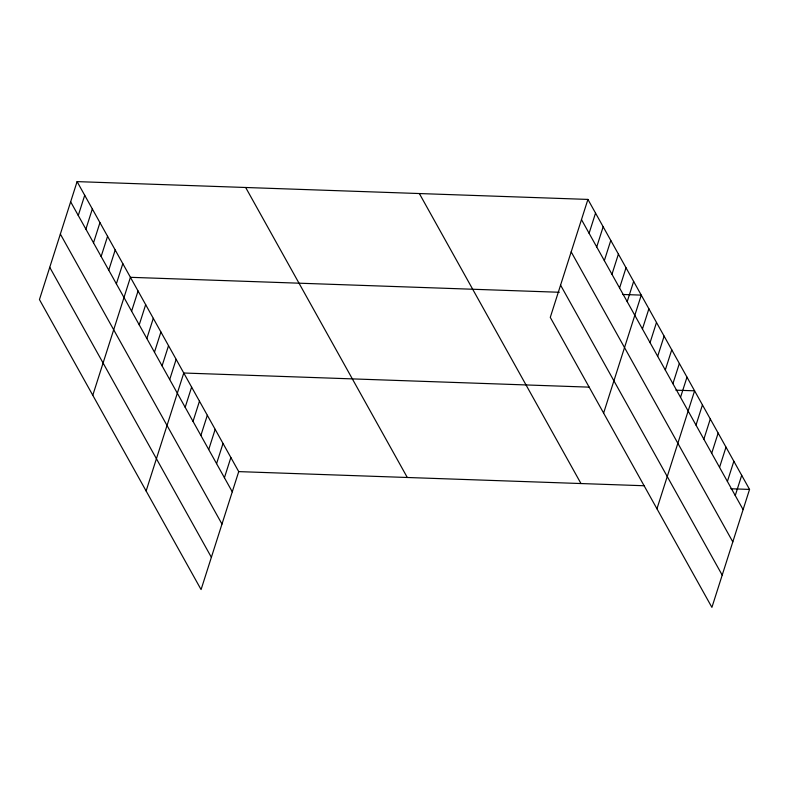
<?xml version="1.0" encoding="UTF-8"?>
<svg xmlns="http://www.w3.org/2000/svg" width="789" height="789" viewBox="0 0 789 789"><rect width="100%" height="100%" fill="white"/><g stroke="black" fill="none" stroke-linecap="round" stroke-linejoin="round"><path stroke-width="1.18" d="M77.095 181.618L39.45 299.583L201.077 589.58L238.722 471.615L77.095 181.618L587.923 199.42L749.55 489.417L711.905 607.382L550.278 317.385L587.923 199.42M78.269 215.486L84.719 195.287M85.893 229.155L92.333 208.957M93.506 242.825L99.956 222.626M101.13 256.504L107.58 236.296M108.754 270.173L115.194 249.975M116.368 283.843L122.818 263.644M92.786 395.279L130.432 277.314L559.312 292.265M131.605 311.182L138.055 290.983M139.229 324.851L145.669 304.653M146.843 338.53L153.293 318.332M154.466 352.2L160.907 332.001M162.08 365.869L168.53 345.671M169.704 379.539L176.154 359.34M146.123 490.985L183.768 373.01L589.235 387.143M185.178 407.302L191.619 387.093M193.029 421.385L199.469 401.187M200.87 435.469L207.32 415.27M208.72 449.552L215.17 429.354M216.571 463.636L223.021 443.438M224.421 477.72L230.871 457.521M589.097 233.288L595.547 213.089M596.721 246.967L603.161 226.768M604.335 260.636L610.785 240.438M611.958 274.306L618.408 254.107M619.582 287.975L626.022 267.777M627.196 301.645L633.646 281.446M603.615 413.091L641.26 295.116L622.531 294.465M642.433 328.993L648.883 308.795M650.057 342.663L656.497 322.464M657.671 356.332L664.121 336.134M665.295 370.002L671.745 349.803M672.909 383.671L679.359 363.473M680.532 397.35L686.982 377.152M656.951 508.787L694.596 390.821L675.867 390.17M696.006 425.103L702.447 404.905M703.857 439.187L710.297 418.989M711.698 453.271L718.148 433.072M719.548 467.364L725.998 447.156M727.399 481.448L733.849 461.249M735.249 495.531L741.699 475.333M238.722 471.615L644.189 485.748M730.821 488.766L749.55 489.417M581.483 219.618L743.1 509.615M571.187 251.888L732.803 541.875M560.575 285.125L722.201 575.122M419.353 193.542L580.98 483.539M245.675 187.496L407.292 477.483M70.655 201.816L232.272 491.813M60.358 234.077L221.975 524.074M49.746 267.323L211.373 557.31"/></g></svg>
